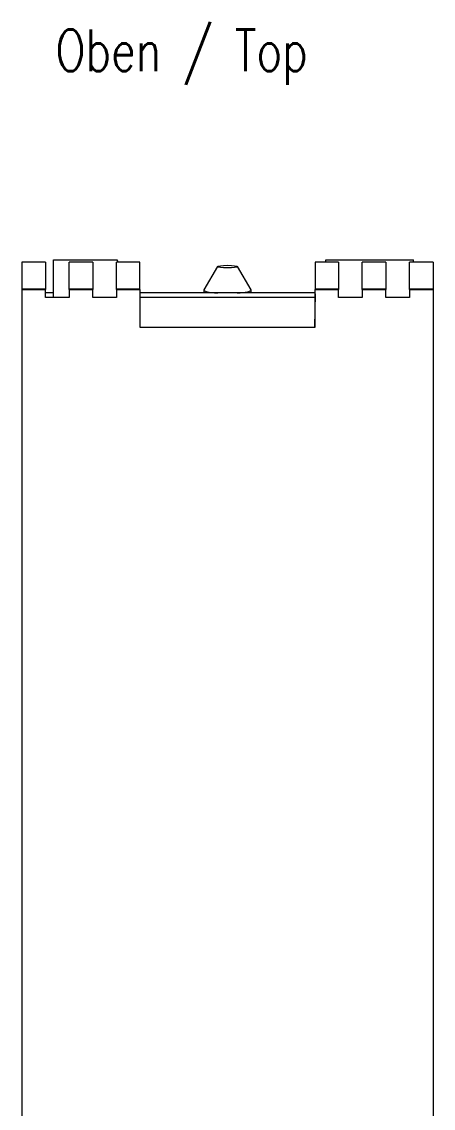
# Model space of a CAD drawing. Header units: millimetres. Extents: x 0 to 594, y 0 to 420.
# Drawn here: x 234.9 to 269.7, y 91.9 to 183.7 of the extents above; entities that cross this region are included whole.
import ezdxf

# ---------------------------------------------------------------- set-up
doc = ezdxf.new("R2010")
doc.units = ezdxf.units.MM
doc.layers.add('1', color=7, linetype='Continuous')
doc.layers.add('200', color=7, linetype='Continuous')
doc.styles.add('latin_extended', font='simplex.shx')

msp = doc.modelspace()

# ---------------------------------------------------------------- linework, layer by layer
at = {"layer": '1', "color": 7, "linetype": 'Continuous', "lineweight": 13}
for p, q in [((237.617, 160.396), (237.617, 163.596)), ((237.617, 163.596), (243.007, 163.596)), ((243.084, 163.396), (243.007, 163.596)), ((260.665, 163.596), (260.589, 163.396)), ((260.665, 163.596), (268.055, 163.596)), ((268.055, 163.396), (268.055, 163.596)), ((234.936, 163.396), (234.936, 161.096)), ((236.936, 163.396), (234.936, 163.396)), ((236.936, 163.396), (236.936, 161.096)), ((238.936, 161.096), (238.936, 163.396)), ((240.936, 163.396), (238.936, 163.396)), ((240.936, 163.396), (240.936, 161.096)), ((242.936, 161.096), (242.936, 163.396)), ((244.936, 163.396), (242.936, 163.396)), ((244.936, 161.096), (244.936, 163.396)), ((251.489, 163.026), (250.342, 161.054)), ((254.33, 161.054), (253.184, 163.026)), ((259.736, 163.396), (259.736, 161.096)), ((261.736, 163.396), (259.736, 163.396)), ((261.736, 163.396), (261.736, 161.096)), ((263.736, 161.096), (263.736, 163.396)), ((265.736, 163.396), (263.736, 163.396)), ((265.736, 163.396), (265.736, 161.096)), ((267.736, 161.096), (267.736, 163.396)), ((269.736, 163.396), (267.736, 163.396)), ((269.736, 163.396), (269.736, 161.096)), ((234.936, 161.096), (234.936, 56.596)), ((236.936, 160.396), (236.936, 161.096)), ((237.617, 160.796), (236.936, 160.796)), ((238.936, 161.096), (238.936, 160.396)), ((240.936, 160.396), (240.936, 161.096)), ((242.936, 161.096), (242.936, 160.396)), ((244.936, 161.096), (244.936, 157.896)), ((259.736, 160.796), (244.936, 160.796)), ((250.336, 161.035), (250.336, 160.796)), ((254.336, 160.796), (254.336, 161.035)), ((259.736, 157.896), (259.736, 161.096)), ((261.736, 160.396), (261.736, 161.096)), ((263.736, 161.096), (263.736, 160.396)), ((265.736, 160.396), (265.736, 161.096)), ((267.736, 161.096), (267.736, 160.396)), ((269.736, 161.096), (269.736, 56.596)), ((238.936, 160.396), (236.936, 160.396)), ((242.936, 160.396), (240.936, 160.396)), ((259.73, 160.396), (244.936, 160.396)), ((259.736, 160.732), (259.687, 157.896)), ((263.736, 160.396), (261.736, 160.396)), ((267.736, 160.396), (265.736, 160.396)), ((244.936, 157.896), (259.736, 157.896))]:
    msp.add_line(p, q, dxfattribs=at)
at = {"layer": '1', "color": 7, "linetype": 'Continuous', "lineweight": 25}
for p, q in [((236.936, 161.096), (234.936, 161.096)), ((240.936, 161.096), (238.936, 161.096)), ((244.936, 161.096), (242.936, 161.096)), ((261.736, 161.096), (259.736, 161.096)), ((265.736, 161.096), (263.736, 161.096)), ((269.736, 161.096), (267.736, 161.096))]:
    msp.add_line(p, q, dxfattribs=at)
at = {"layer": '1', "color": 7, "linetype": 'Continuous', "lineweight": 13}
msp.add_ellipse((252.336, 163.018), major_axis=(-0.85, 0), ratio=0.130526, dxfattribs=at)
for start_param, end_param in [(3.065901, 4.292692), (5.131988, 6.283185), (0, 0.07579)]:
    msp.add_ellipse((252.336, 161.035), major_axis=(2, 0), ratio=0.130526, start_param=start_param, end_param=end_param, dxfattribs=at)

# ---------------------------------------------------------------- texts
at = {"layer": '200', "color": 7, "linetype": 'Continuous', "lineweight": 18, "insert": (235.961, 178.39), "char_height": 3.5, "attachment_point": 7, "line_spacing_factor": 0.963855, "style": 'latin_extended'}
msp.add_mtext('\\W0.7651; Oben / Top', dxfattribs=at)

doc.saveas('drawing.dxf')
